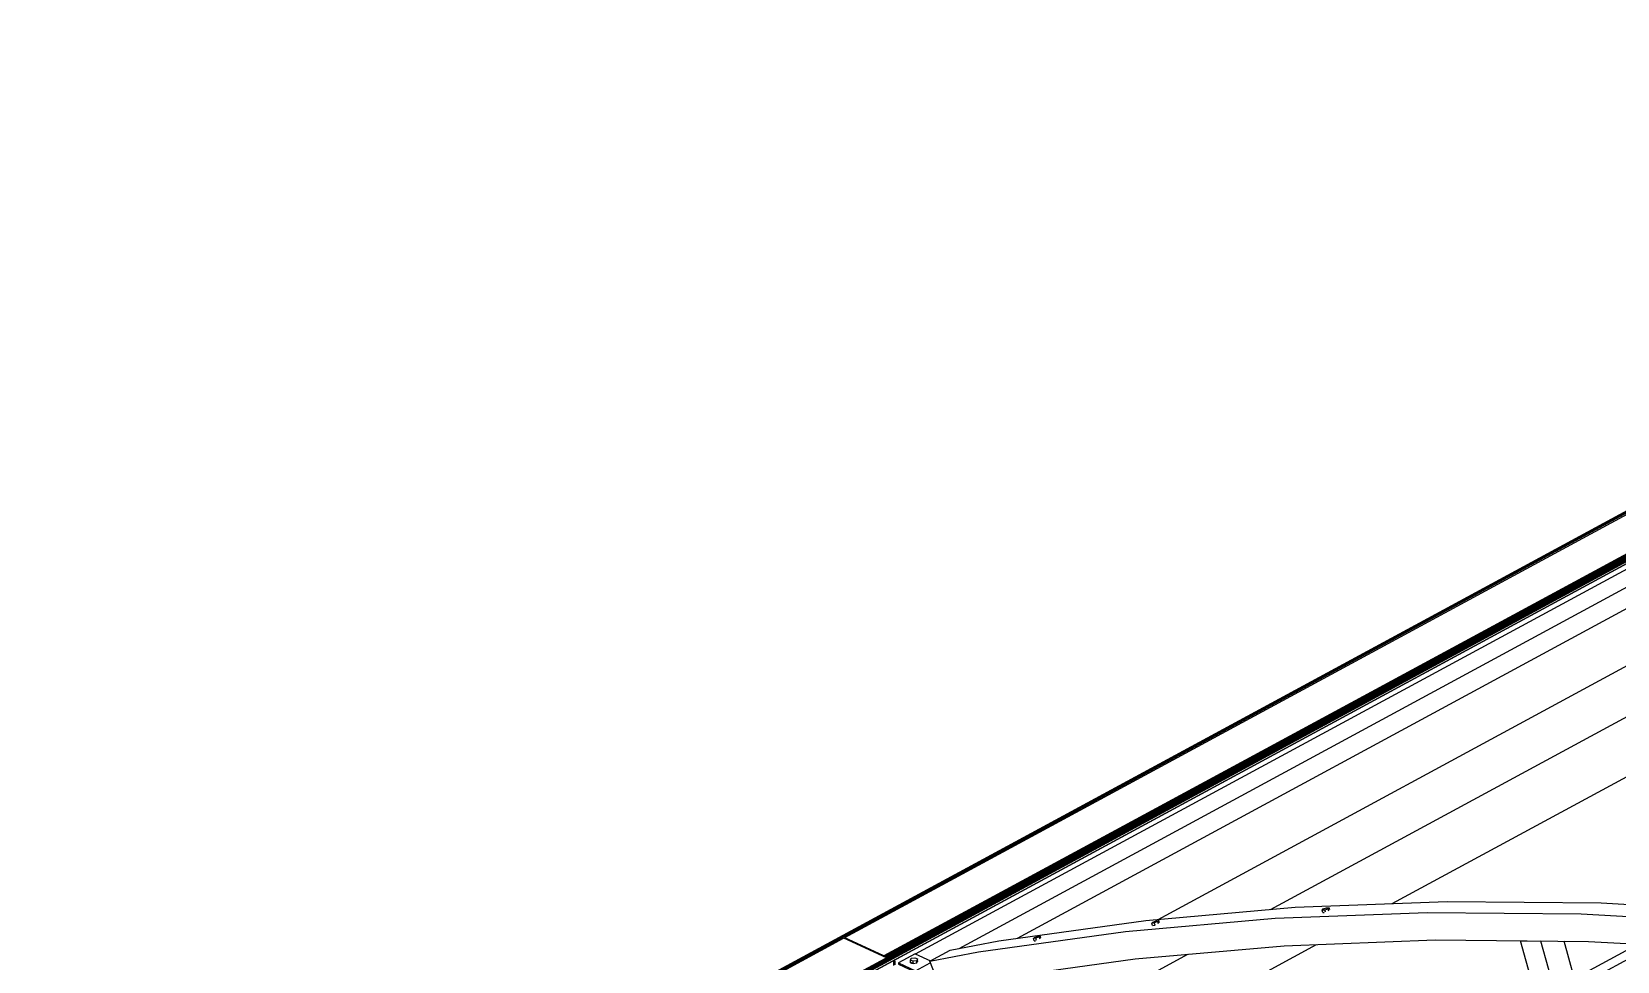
# Model space of a CAD drawing. Header units: millimetres. Extents: x 374 to 117179, y 600 to 17652.
# Drawn here: x 3684 to 6893, y 13522 to 15402 of the extents above; entities that cross this region are included whole.
import ezdxf

# ---------------------------------------------------------------- set-up
doc = ezdxf.new("R2010")
doc.units = ezdxf.units.MM

# ---------------------------------------------------------------- blocks, each defined once
blk = doc.blocks.new('Part-502061-13931 - 2165')
at = {"color": 7, "linetype": 'Continuous'}
for p, q in [((6241, 13631.1), (6548.4, 13642.9)), ((6548.4, 13642.9), (6860.2, 13639.9)), ((6860.2, 13639.9), (7176, 13622.2)), ((5897.6, 13582.5), (6200.2, 13609.1)), ((5938.3, 13604.5), (6241, 13631.1)), ((6200.2, 13609.1), (6507.7, 13620.9)), ((6507.7, 13620.9), (6819.5, 13617.9)), ((6819.5, 13617.9), (7135.3, 13600.2)), ((5600, 13541.2), (5897.6, 13582.5)), ((5640.7, 13563.2), (5938.3, 13604.5)), ((5501.5, 13522.3), (5542.2, 13544.4)), ((5542.2, 13544.4), (5640.7, 13563.2)), ((5916.9, 13526.9), (6218.2, 13553.3)), ((6218.2, 13553.3), (6524.2, 13565.1)), ((6524.2, 13565.1), (6834.5, 13562.1)), ((6834.5, 13562.1), (7148.9, 13544.5)), ((5501.5, 13522.3), (5600, 13541.2)), ((5523.1, 13467.1), (5501.5, 13522.3)), ((5620.7, 13485.8), (5916.9, 13526.9))]:
    blk.add_line(p, q, dxfattribs=at)
blk = doc.blocks.new('Part-502061-14229 - 2165')
at = {"color": 7, "linetype": 'Continuous'}
for p, q in [((7067.3, 13628.3), (8429.7, 14365.3)), ((7099.3, 13626.5), (8464.1, 14364.7)), ((8429.7, 14365.3), (8464.1, 14364.7)), ((8477.1, 14318.2), (8464.1, 14364.7)), ((7188, 13621), (8477.1, 14318.2)), ((6806.1, 13487.1), (6934.5, 13556.5)), ((6810.8, 13470.5), (6966.5, 13554.7)), ((6823.8, 13424), (7056.2, 13549.7))]:
    blk.add_line(p, q, dxfattribs=at)
blk = doc.blocks.new('Part-502061-13932 - 2165')
at = {"color": 7, "linetype": 'Continuous'}
for p, q in [((5471.7, 13537.1), (5437.8, 13518.8)), ((5437.8, 13518.8), (5437.8, 13516.2)), ((5437.8, 13518.8), (5472.3, 13502.8)), ((5437.8, 13516.2), (5470.8, 13500.9)), ((5471.7, 13537.1), (5502.5, 13522.9)), ((5472.3, 13502.8), (5501.9, 13518.8)), ((5477.6, 13477.7), (5470.8, 13500.9)), ((5479.8, 13477.1), (5472.3, 13502.8)), ((5496.7, 13486.3), (5479.8, 13477.1)), ((5513.7, 13467.7), (5513.7, 13487.8)), ((5468.2, 13454.7), (5479.7, 13449.4)), ((5470.8, 13456.1), (5477.5, 13453)), ((5477.5, 13453), (5477.6, 13477.7)), ((5479.7, 13449.4), (5479.8, 13477.1)), ((5479.7, 13449.4), (5513.7, 13467.7))]:
    blk.add_line(p, q, dxfattribs=at)
blk = doc.blocks.new('Part-502061-13934 - 2165')
at = {"color": 7, "linetype": 'Continuous'}
for p, q in [((5326.9, 13569.1), (5413.2, 13529.3)), ((5328.9, 13570.2), (5415.2, 13530.4)), ((5428.7, 13522.1), (5430.7, 13523.2)), ((5428.7, 13513.4), (5428.7, 13522.1)), ((5430.7, 13523.2), (5430.7, 13514.5))]:
    blk.add_line(p, q, dxfattribs=at)
blk = doc.blocks.new('Part-502061-13964 - 2165')
at = {"color": 7, "linetype": 'Continuous'}
for p, q in [((6696.9, 13563.4), (6738.1, 13562.8)), ((6729.8, 13445.8), (6696.9, 13563.4)), ((6738.1, 13562.8), (6738.4, 13563)), ((6816.1, 13283.9), (6738.1, 13562.8)), ((6856.2, 13308.2), (6785, 13562.6)), ((6774.9, 13284.6), (6747.4, 13382.7)), ((6774.9, 13284.6), (6816.1, 13283.9))]:
    blk.add_line(p, q, dxfattribs=at)
blk = doc.blocks.new('Bolt-502061-13981 - 2165')
at = {"color": 7, "linetype": 'Continuous'}
for p, q in [((6295.4, 13625.5), (6297.3, 13627.8)), ((6300.5, 13625.6), (6295.4, 13625.5)), ((6296.8, 13620.8), (6295.4, 13625.5)), ((6296.8, 13620.8), (6299.4, 13620.9)), ((6297.3, 13627.8), (6304.2, 13630.3)), ((6307.5, 13628), (6300.5, 13625.6)), ((6301.9, 13621), (6300.5, 13625.6)), ((6304.2, 13630.3), (6309.4, 13630.3)), ((6309.4, 13630.3), (6307.5, 13628)), ((6308.8, 13623.5), (6307.5, 13628)), ((6310.7, 13625.8), (6309.4, 13630.3))]:
    blk.add_line(p, q, dxfattribs=at)
blk = doc.blocks.new('Bolt-502061-13982 - 2165')
at = {"color": 7, "linetype": 'Continuous'}
for p, q in [((5950.6, 13599.2), (5952.5, 13601.4)), ((5955.7, 13599.6), (5950.6, 13599.2)), ((5952.2, 13594.6), (5950.6, 13599.2)), ((5952.2, 13594.6), (5957.2, 13594.9)), ((5952.5, 13601.4), (5959.5, 13604)), ((5962.6, 13602.1), (5955.7, 13599.6)), ((5957.2, 13594.9), (5955.7, 13599.6)), ((5959.5, 13604), (5964.5, 13604.3)), ((5964.5, 13604.3), (5962.6, 13602.1)), ((5964.1, 13597.6), (5962.6, 13602.1)), ((5966, 13599.7), (5964.5, 13604.3))]:
    blk.add_line(p, q, dxfattribs=at)
blk = doc.blocks.new('Bolt-502061-13983 - 2165')
at = {"color": 7, "linetype": 'Continuous'}
for p, q in [((5710.9, 13567.9), (5712.9, 13570)), ((5715.9, 13568.5), (5710.9, 13567.9)), ((5712.6, 13563.3), (5710.9, 13567.9)), ((5712.6, 13563.3), (5715, 13563.6)), ((5712.9, 13570), (5719.8, 13572.7)), ((5722.8, 13571.2), (5715.9, 13568.5)), ((5717.5, 13563.9), (5715.9, 13568.5)), ((5719.8, 13572.7), (5724.7, 13573.3)), ((5724.7, 13573.3), (5722.8, 13571.2)), ((5724.4, 13566.7), (5722.8, 13571.2)), ((5726.3, 13568.7), (5724.7, 13573.3))]:
    blk.add_line(p, q, dxfattribs=at)
blk = doc.blocks.new('Part-502061-14178 - 2165')
at = {"color": 7, "linetype": 'Continuous'}
for p, q in [((2004.1, 11778.4), (8700.5, 15400.4)), ((2010, 11779.7), (8706.4, 15401.8)), ((2010.4, 11779.5), (8706.8, 15401.5)), ((2011, 11778.2), (8707.4, 15400.2)), ((2101.3, 11737.9), (8797.7, 15359.9)), ((2101.7, 11738), (8798, 15360)), ((2102.1, 11738), (8798.4, 15360)), ((2102.5, 11737.8), (8798.9, 15359.9)), ((2102.9, 11737.6), (8799.3, 15359.7)), ((2103.3, 11737.3), (8799.7, 15359.4)), ((2103.7, 11736.9), (8800.1, 15359)), ((2104.1, 11736.5), (8800.4, 15358.5)), ((2104.4, 11736), (8800.7, 15358)), ((2104.6, 11735.4), (8801, 15357.5)), ((2104.7, 11734.9), (8801.1, 15356.9)), ((2104.9, 11734.4), (8801.2, 15356.4)), ((2105.1, 11733.9), (8801.5, 15355.9)), ((2105.4, 11733.4), (8801.7, 15355.4)), ((2105.7, 11732.9), (8802.1, 15355)), ((2106.1, 11732.5), (8802.4, 15354.6)), ((2106.4, 11732.2), (8802.8, 15354.3)), ((2106.9, 11732), (8803.2, 15354)), ((2111, 11730.1), (8807.4, 15352.1)), ((2111.4, 11729.7), (8807.7, 15351.7)), ((5329.4, 13570), (7023.6, 14486.4)), ((5408.6, 13533.4), (7047, 14419.6)), ((5410.6, 13532.5), (7047.7, 14418)), ((5412.5, 13531.6), (7048.6, 14416.6)), ((5414.5, 13530.7), (7049.7, 14415.2)), ((3632.4, 12652.1), (5326.6, 13568.5))]:
    blk.add_line(p, q, dxfattribs=at)
blk = doc.blocks.new('Part-502061-14177 - 2165')
at = {"color": 7, "linetype": 'Continuous'}
for p, q in [((5963.4, 13606.7), (7280, 14318.9)), ((6191, 13626.7), (7387.9, 14274.1)), ((6437.2, 13638.6), (7465, 14194.6)), ((5845.3, 13318.5), (6284.1, 13555.8)), ((5768.4, 13398.1), (6023.8, 13536.2))]:
    blk.add_line(p, q, dxfattribs=at)
blk = doc.blocks.new('Part-502061-14179 - 2165')
at = {"color": 7, "linetype": 'Continuous'}
for p, q in [((5472.2, 13536.9), (7134.8, 14436.2)), ((5560.5, 13547.9), (7168.2, 14417.5)), ((5678.7, 13568.5), (7174.5, 14377.6))]:
    blk.add_line(p, q, dxfattribs=at)
blk = doc.blocks.new('Bolt-502061-14214 - 2165')
at = {"color": 7, "linetype": 'Continuous'}
for p, q in [((5461.9, 13519.4), (5462.2, 13520.3)), ((5462.3, 13518.6), (5461.9, 13519.4)), ((5462.2, 13520.3), (5462.3, 13520.4)), ((5462.3, 13524.4), (5463.9, 13528.1)), ((5462.3, 13520.1), (5462.3, 13524.4)), ((5467.8, 13521.9), (5462.3, 13524.4)), ((5462.3, 13520.1), (5467.8, 13517.5)), ((5463.3, 13517.9), (5462.3, 13518.6)), ((5464.8, 13517.4), (5463.3, 13517.9)), ((5463.9, 13528.1), (5471.1, 13529.2)), ((5466.6, 13517.3), (5464.8, 13517.4)), ((5468.3, 13517.5), (5466.6, 13517.3)), ((5474.9, 13523), (5467.8, 13521.9)), ((5467.8, 13517.5), (5467.8, 13521.9)), ((5467.8, 13517.5), (5474.9, 13518.6)), ((5468.8, 13517.7), (5468.3, 13517.5)), ((5471.1, 13529.2), (5476.6, 13526.6)), ((5476.6, 13526.6), (5474.9, 13523)), ((5474.9, 13518.6), (5474.9, 13523)), ((5474.9, 13518.6), (5476.6, 13522.3)), ((5476.7, 13522.1), (5476.4, 13521.8)), ((5476.6, 13522.3), (5476.6, 13526.6)), ((5476.6, 13523.7), (5477, 13522.9)), ((5477, 13522.9), (5476.7, 13522.1))]:
    blk.add_line(p, q, dxfattribs=at)

msp = doc.modelspace()

# ---------------------------------------------------------------- block references
for name in ['Part-502061-14178 - 2165', 'Part-502061-14179 - 2165', 'Part-502061-14177 - 2165', 'Part-502061-14229 - 2165', 'Part-502061-13931 - 2165', 'Bolt-502061-13981 - 2165', 'Bolt-502061-13982 - 2165', 'Part-502061-13934 - 2165', 'Bolt-502061-13983 - 2165', 'Part-502061-13964 - 2165', 'Part-502061-13932 - 2165', 'Bolt-502061-14214 - 2165']:
    msp.add_blockref(name, (0, 0))

doc.saveas('drawing.dxf')
